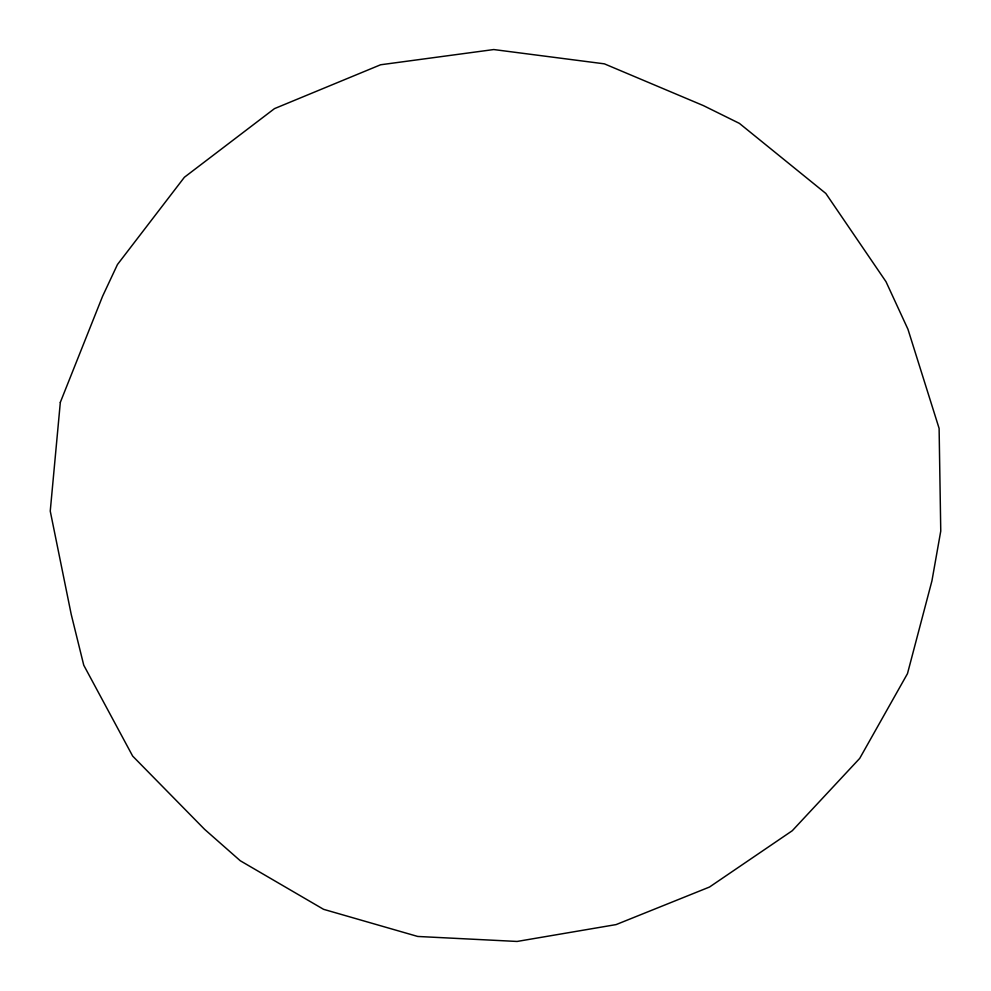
<?xml version="1.0" encoding="UTF-8"?>
<svg xmlns="http://www.w3.org/2000/svg" width="991" height="991" viewBox="0 0 991 991"><rect width="100%" height="100%" fill="white"/><g stroke="black" fill="none" stroke-linecap="round" stroke-linejoin="round"><path stroke-width="1.49" d="M60.327 402.334L50.244 511.096L71.216 614.37L83.764 665.234L132.658 756.083L204.592 829.331L240.28 860.758L323.586 909.329L417.744 936.458L517.091 941.45L616.105 924.591L709.506 887.032L792.267 830.731L859.705 758.4L907.483 673.632L931.924 580.912L940.756 531.077L939.109 428.397L907.967 329.285L886.016 281.717L825.825 193.443L739.397 123.379L703.511 105.653L604.386 63.845L493.753 49.55L380.594 64.774L274.495 108.614L184.388 177.265L117.458 264.523L102.581 296.259L60.327 402.334"/></g></svg>
